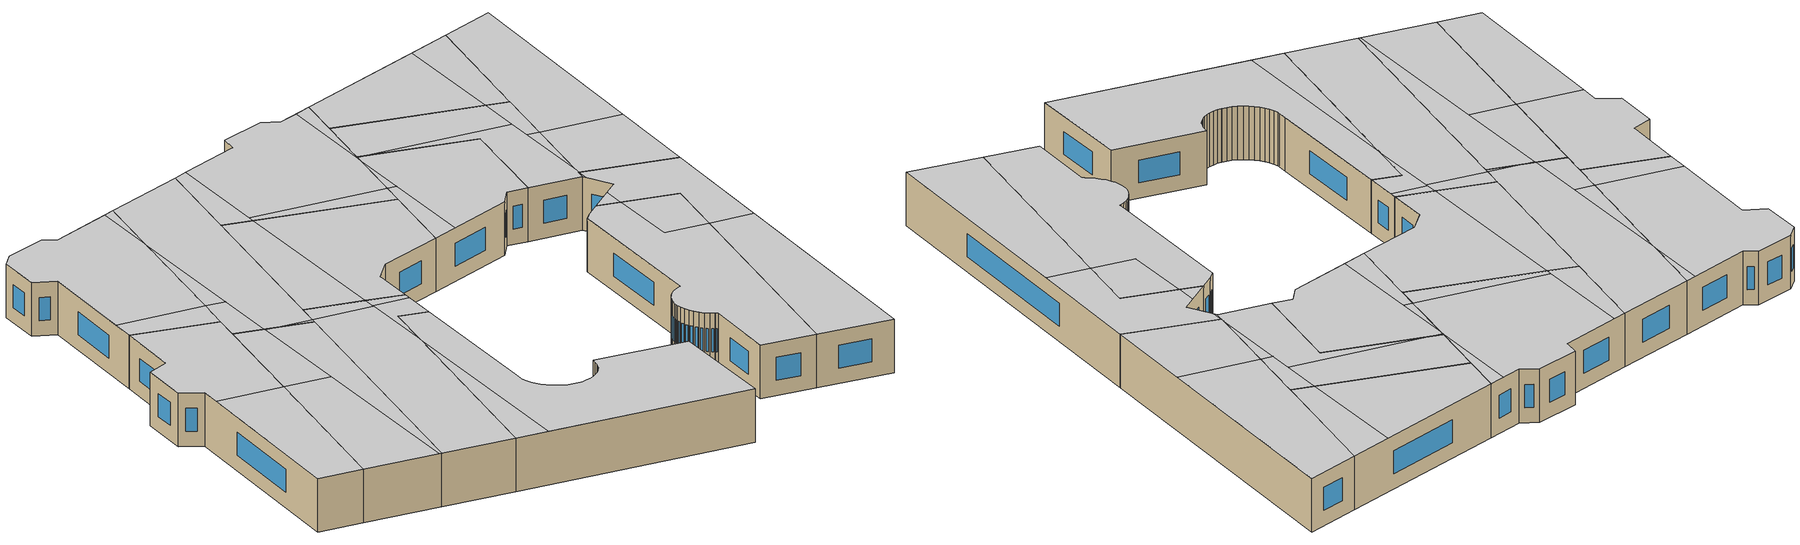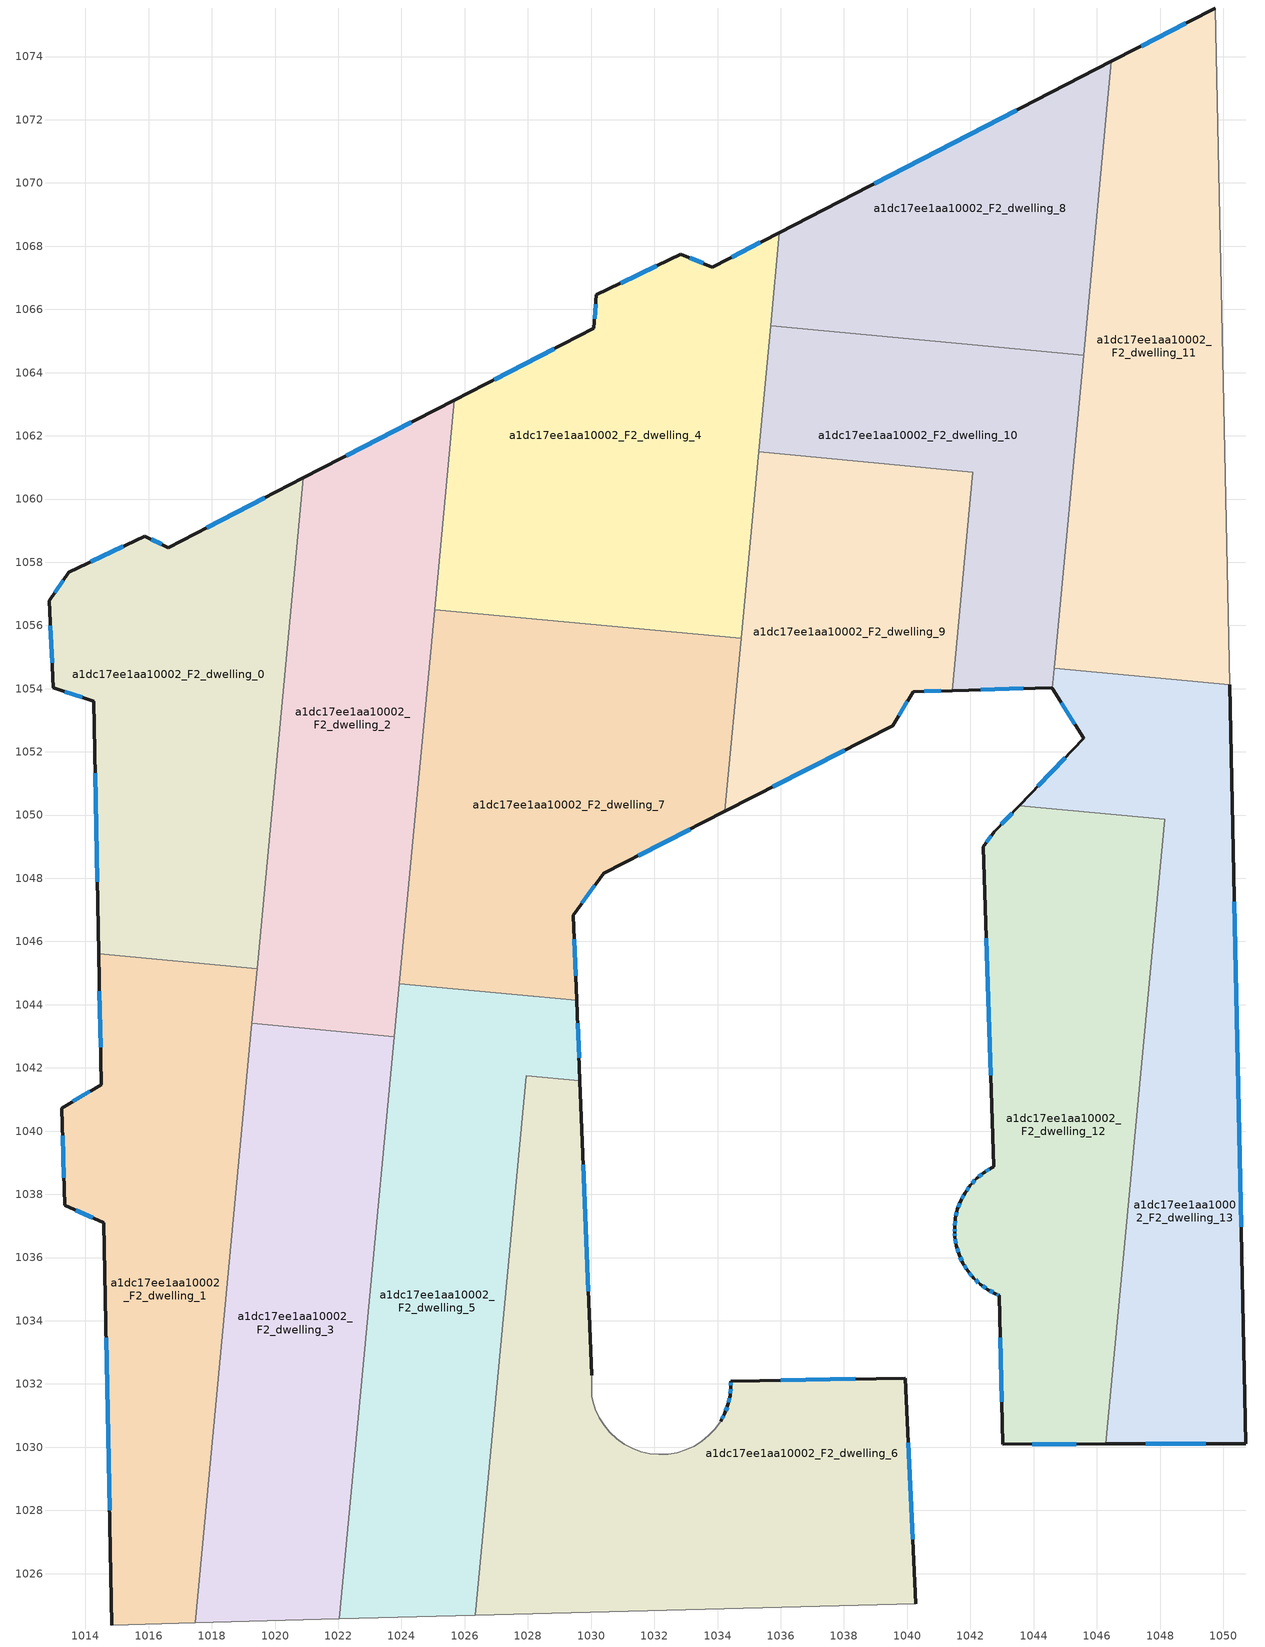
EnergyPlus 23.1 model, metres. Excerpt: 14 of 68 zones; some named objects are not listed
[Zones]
a1dc17ee1aa10002_F2_dwelling_0
 floor to a1dc17ee1aa10002_F1_dwelling_0 (EU_floor_Construction): 1020.89,1060.67 1019.43,1045.14 1014.42,1045.61 1014.27,1053.6 1012.98,1054.03 1012.85,1056.79 1013.48,1057.68 1015.88,1058.83 1016.62,1058.46 z6
 wall outside (EU_wall_Construction): 1020.89,1060.67 1016.62,1058.46 1015.88,1058.83 1013.48,1057.68 1012.85,1056.79 1012.98,1054.03 1014.27,1053.6 1014.42,1045.61 z6:9
 wall to a1dc17ee1aa10002_F2_dwelling_1 (EU_wall_Construction): 1014.42,1045.61 1019.43,1045.14 z6:9
 wall to a1dc17ee1aa10002_F2_dwelling_2 (EU_wall_Construction): 1019.43,1045.14 1020.89,1060.67 z6:9
 window (EU_Window_Construction): 1012.89,1056 1012.94,1054.81 / 1013.3,1057.43 1013.03,1057.04 / 1015.19,1058.5 1014.16,1058.01 / 1016.41,1058.57 1016.09,1058.72 / 1019.67,1060.04 1017.84,1059.09 / 1014.31,1051.32 1014.38,1047.89 / 1013.35,1053.9 1013.9,1053.72 z6.86:8.14
 ceiling to a1dc17ee1aa10002_F3_dwelling_0 (EU_floor_Construction): 1019.64,1047.34 1020.45,1056 1020.26,1060.34 1016.62,1058.46 1015.88,1058.83 1013.48,1057.68 1012.85,1056.79 1012.98,1054.03 1014.27,1053.6 1014.39,1047.1 z9
 ceiling to a1dc17ee1aa10002_F3_dwelling_3 (EU_floor_Construction): 1020.45,1056 1020.89,1060.67 1020.26,1060.34 z9
 ceiling to a1dc17ee1aa10002_F3_dwelling_1 (EU_floor_Construction): 1019.43,1045.14 1019.64,1047.34 1014.39,1047.1 1014.42,1045.61 z9
a1dc17ee1aa10002_F2_dwelling_1
 floor to a1dc17ee1aa10002_F1_dwelling_1 (EU_floor_Construction): 1019.43,1045.14 1017.48,1024.44 1014.84,1024.37 1014.59,1037.11 1013.34,1037.65 1013.25,1040.73 1014.5,1041.46 1014.42,1045.61 z6
 wall outside (EU_wall_Construction): 1014.42,1045.61 1014.5,1041.46 1013.25,1040.73 1013.34,1037.65 1014.59,1037.11 1014.84,1024.37 z6:9
 wall adiabatic (EU_wall_Construction): 1014.84,1024.37 1017.48,1024.44 z6:9
 wall to a1dc17ee1aa10002_F2_dwelling_3 (EU_wall_Construction): 1017.48,1024.44 1019.27,1043.41 z6:9
 wall to a1dc17ee1aa10002_F2_dwelling_2 (EU_wall_Construction): 1019.27,1043.41 1019.43,1045.14 z6:9
 window (EU_Window_Construction): 1014.14,1041.25 1013.61,1040.94 / 1014.44,1044.43 1014.48,1042.65 / 1014.66,1033.47 1014.76,1028.01 / 1013.7,1037.49 1014.23,1037.26 / 1013.27,1039.85 1013.32,1038.53 z6.86:8.14
 ceiling to a1dc17ee1aa10002_F3_dwelling_1 (EU_floor_Construction): 1018.57,1035.98 1019.43,1045.14 1014.42,1045.61 1014.5,1041.46 1013.25,1040.73 1013.34,1037.65 1014.59,1037.11 1014.61,1035.8 z9
 ceiling to a1dc17ee1aa10002_F3_dwelling_2 (EU_floor_Construction): 1017.48,1024.44 1018.57,1035.98 1014.61,1035.8 1014.84,1024.37 z9
a1dc17ee1aa10002_F2_dwelling_10
 floor to a1dc17ee1aa10002_F1_dwelling_10 (EU_floor_Construction): 1045.59,1064.55 1044.59,1054.01 1044.58,1054.03 1041.42,1053.94 1042.07,1060.85 1035.3,1061.49 1035.68,1065.48 z6
 wall outside (EU_wall_Construction): 1041.42,1053.94 1044.58,1054.03 1044.59,1054.01 z6:9
 wall to a1dc17ee1aa10002_F2_dwelling_8 (EU_wall_Construction): 1045.59,1064.55 1035.68,1065.48 z6:9
 wall to a1dc17ee1aa10002_F2_dwelling_9 (EU_wall_Construction): 1035.3,1061.49 1042.07,1060.85 1041.42,1053.94 z6:9
 wall to a1dc17ee1aa10002_F2_dwelling_4 (EU_wall_Construction): 1035.68,1065.48 1035.3,1061.49 z6:9
 wall to a1dc17ee1aa10002_F2_dwelling_11 (EU_wall_Construction): 1044.65,1054.64 1045.59,1064.55 z6:9
 wall to a1dc17ee1aa10002_F2_dwelling_13 (EU_wall_Construction): 1044.59,1054.01 1044.65,1054.64 z6:9
 window (EU_Window_Construction): 1042.32,1053.97 1043.68,1054.01 z6.86:8.14
 ceiling to a1dc17ee1aa10002_F3_dwelling_8 (EU_floor_Construction): 1044.36,1061.83 1044.23,1064.68 1035.68,1065.48 1035.3,1061.49 1035.86,1061.44 z9
 ceiling to a1dc17ee1aa10002_F3_dwelling_9 (EU_floor_Construction): 1044.59,1054.01 1044.68,1054.91 1044.36,1061.83 1035.86,1061.44 1042.07,1060.85 1041.42,1053.94 1044.58,1054.03 z9
 ceiling to a1dc17ee1aa10002_F3_dwelling_11 (EU_floor_Construction): 1044.68,1054.91 1045.18,1060.26 1044.43,1060.23 z9
 ceiling to a1dc17ee1aa10002_F3_dwelling_10 (EU_floor_Construction): 1045.18,1060.26 1045.59,1064.55 1044.23,1064.68 1044.43,1060.23 z9
a1dc17ee1aa10002_F2_dwelling_11
 floor to a1dc17ee1aa10002_F1_dwelling_11 (EU_floor_Construction): 1049.74,1075.54 1050.2,1054.12 1044.65,1054.64 1046.46,1073.84 z6
 wall outside (EU_wall_Construction): 1049.74,1075.54 1046.46,1073.84 z6:9
 wall adiabatic (EU_wall_Construction): 1050.2,1054.12 1049.74,1075.54 z6:9
 wall to a1dc17ee1aa10002_F2_dwelling_13 (EU_wall_Construction): 1044.65,1054.64 1050.2,1054.12 z6:9
 wall to a1dc17ee1aa10002_F2_dwelling_8 (EU_wall_Construction): 1046.46,1073.84 1045.59,1064.55 z6:9
 window (EU_Window_Construction): 1048.81,1075.05 1047.4,1074.33 z6.86:8.14
 ceiling to a1dc17ee1aa10002_F3_dwelling_10 (EU_floor_Construction): 1050.07,1060.48 1049.74,1075.54 1046.46,1073.84 1045.18,1060.26 z9
 ceiling to a1dc17ee1aa10002_F3_dwelling_11 (EU_floor_Construction): 1050.2,1054.12 1050.07,1060.48 1045.18,1060.26 1044.68,1054.91 1044.69,1054.64 z9
a1dc17ee1aa10002_F2_dwelling_12
 floor to a1dc17ee1aa10002_F1_dwelling_12 (EU_floor_Construction): 1048.14,1049.86 1046.28,1030.1 1043.03,1030.1 1042.92,1034.8 1042.81,1034.85 1042.79,1034.86 1042.55,1034.98 1042.32,1035.15 1042.1,1035.35 1041.92,1035.58 1041.76,1035.82 1041.64,1036.09 1041.56,1036.37 1041.51,1036.66 1041.5,1036.78 1041.5,1036.95 1041.53,1037.24 1041.59,1037.52 1041.69,1037.79 1041.83,1038.05 1042,1038.29 1042.2,1038.5 1042.42,1038.69 1042.67,1038.84 1042.74,1038.88 1042.4,1049 1042.76,1049.48 1043.54,1050.3 z6
 wall outside (EU_wall_Construction): 1043.54,1050.3 1042.76,1049.48 1042.4,1049 1042.74,1038.88 1042.67,1038.84 1042.42,1038.69 1042.2,1038.5 1042,1038.29 1041.83,1038.05 1041.69,1037.79 1041.59,1037.52 1041.53,1037.24 1041.5,1036.95 1041.5,1036.78 1041.51,1036.66 1041.56,1036.37 1041.64,1036.09 1041.76,1035.82 1041.92,1035.58 1042.1,1035.35 1042.32,1035.15 1042.55,1034.98 1042.79,1034.86 1042.81,1034.85 1042.92,1034.8 1043.03,1030.1 1046.28,1030.1 z6:9
 wall to a1dc17ee1aa10002_F2_dwelling_13 (EU_wall_Construction): 1046.28,1030.1 1048.14,1049.86 1043.54,1050.3 z6:9
 window (EU_Window_Construction): 1041.52,1036.57 1041.54,1036.45 / 1041.5,1036.75 1041.51,1036.69 / 1041.5,1036.9 1041.5,1036.83 / 1041.52,1037.15 1041.51,1037.03 / 1041.57,1037.44 1041.54,1037.32 / 1041.66,1037.72 1041.62,1037.6 / 1041.79,1037.98 1041.73,1037.87 / 1041.95,1038.22 1041.88,1038.12 / 1042.14,1038.44 1042.06,1038.35 / 1042.36,1038.64 1042.26,1038.56 / 1042.6,1038.8 1042.49,1038.73 / 1042.5,1046.11 1042.64,1041.77 / 1042.66,1049.34 1042.5,1049.13 / 1043.32,1050.06 1042.98,1049.71 / 1043.96,1030.1 1045.35,1030.1 / 1042.95,1033.46 1043,1031.44 / 1042.84,1034.83 1042.89,1034.81 / 1042.62,1034.95 1042.72,1034.89 / 1042.38,1035.1 1042.49,1035.03 / 1042.16,1035.29 1042.26,1035.21 / 1041.97,1035.51 1042.05,1035.42 / 1041.81,1035.75 1041.87,1035.65 / 1041.68,1036.01 1041.73,1035.9 / 1041.58,1036.29 1041.62,1036.17 z6.86:8.14
 ceiling to a1dc17ee1aa10002_F3_dwelling_12 (EU_floor_Construction): 1046.28,1030.1 1047.75,1045.67 1045.1,1045.55 1044.89,1050.17 1043.54,1050.3 1042.76,1049.48 1042.4,1049 1042.74,1038.88 1042.67,1038.84 1042.42,1038.69 1042.2,1038.5 1042,1038.29 1041.83,1038.05 1041.69,1037.79 1041.59,1037.52 1041.53,1037.24 1041.5,1036.95 1041.5,1036.78 1041.51,1036.66 1041.56,1036.37 1041.64,1036.09 1041.76,1035.82 1041.92,1035.58 1042.1,1035.35 1042.32,1035.15 1042.55,1034.98 1042.81,1034.85 1042.92,1034.8 1043.03,1030.1 z9
 ceiling to a1dc17ee1aa10002_F3_dwelling_11 (EU_floor_Construction): 1047.75,1045.67 1048.14,1049.86 1044.89,1050.17 1045.1,1045.55 z9
a1dc17ee1aa10002_F2_dwelling_13
 floor to a1dc17ee1aa10002_F1_dwelling_13 (EU_floor_Construction): 1050.2,1054.12 1050.72,1030.11 1046.28,1030.1 1048.14,1049.86 1043.54,1050.3 1045.58,1052.43 1044.59,1054.01 1044.65,1054.64 z6
 wall outside (EU_wall_Construction): 1044.59,1054.01 1045.58,1052.43 1043.54,1050.3 / 1046.28,1030.1 1050.72,1030.11 1050.2,1054.12 z6:9
 window (EU_Window_Construction): 1045,1051.82 1044.13,1050.9 / 1044.88,1053.56 1045.3,1052.88 / 1050.57,1036.97 1050.35,1047.26 / 1047.55,1030.1 1049.45,1030.11 z6.86:8.14
 ceiling to a1dc17ee1aa10002_F3_dwelling_11 (EU_floor_Construction): 1050.38,1045.79 1050.2,1054.12 1044.69,1054.64 1044.73,1053.8 1045.58,1052.43 1044.83,1051.64 1044.89,1050.17 1048.14,1049.86 1047.75,1045.67 z9
 ceiling to a1dc17ee1aa10002_F3_dwelling_12 (EU_floor_Construction): 1050.72,1030.11 1050.38,1045.79 1047.75,1045.67 1046.28,1030.1 z9; 1044.89,1050.17 1044.83,1051.64 1043.54,1050.3 z9
 ceiling to a1dc17ee1aa10002_F3_dwelling_9 (EU_floor_Construction): 1044.72,1053.81 1044.69,1054.64 1044.65,1054.64 1044.59,1054.01 z9
a1dc17ee1aa10002_F2_dwelling_2
 floor to a1dc17ee1aa10002_F1_dwelling_2 (EU_floor_Construction): 1025.67,1063.13 1023.77,1042.99 1019.27,1043.41 1020.89,1060.67 z6
 wall outside (EU_wall_Construction): 1025.67,1063.13 1020.89,1060.67 z6:9
 wall to a1dc17ee1aa10002_F2_dwelling_3 (EU_wall_Construction): 1019.27,1043.41 1023.77,1042.99 z6:9
 wall to a1dc17ee1aa10002_F2_dwelling_7 (EU_wall_Construction): 1023.93,1044.67 1025.05,1056.5 z6:9
 wall to a1dc17ee1aa10002_F2_dwelling_4 (EU_wall_Construction): 1025.05,1056.5 1025.67,1063.13 z6:9
 wall to a1dc17ee1aa10002_F2_dwelling_5 (EU_wall_Construction): 1023.77,1042.99 1023.93,1044.67 z6:9
 window (EU_Window_Construction): 1024.31,1062.43 1022.26,1061.37 z6.86:8.14
 ceiling to a1dc17ee1aa10002_F3_dwelling_3 (EU_floor_Construction): 1023.8,1043.27 1025.67,1063.13 1020.89,1060.67 1020.45,1056 1021.04,1043.25 1021.73,1043.18 z9
 ceiling to a1dc17ee1aa10002_F3_dwelling_0 (EU_floor_Construction): 1020.85,1047.39 1020.45,1056 1019.64,1047.34 z9
 ceiling to a1dc17ee1aa10002_F3_dwelling_4 (EU_floor_Construction): 1023.77,1042.99 1023.8,1043.27 1021.73,1043.18 z9
 ceiling to a1dc17ee1aa10002_F3_dwelling_1 (EU_floor_Construction): 1021.04,1043.25 1020.85,1047.39 1019.64,1047.34 1019.27,1043.41 z9
a1dc17ee1aa10002_F2_dwelling_3
 floor to a1dc17ee1aa10002_F1_dwelling_3 (EU_floor_Construction): 1023.77,1042.99 1022.04,1024.56 1017.48,1024.44 1019.27,1043.41 z6
 wall adiabatic (EU_wall_Construction): 1017.48,1024.44 1022.04,1024.56 z6:9
 wall to a1dc17ee1aa10002_F2_dwelling_5 (EU_wall_Construction): 1022.04,1024.56 1023.77,1042.99 z6:9
 ceiling adiabatic (EU_roof_Construction): 1021.89,1024.56 1021.36,1036.1 1018.57,1035.98 1017.48,1024.44 z9
 ceiling to a1dc17ee1aa10002_F3_dwelling_1 (EU_floor_Construction): 1021.36,1036.1 1021.04,1043.25 1019.27,1043.41 1018.57,1035.98 z9
 ceiling to a1dc17ee1aa10002_F3_dwelling_4 (EU_floor_Construction): 1022.04,1024.56 1023.77,1042.99 1021.73,1043.18 1021.04,1043.15 1021.89,1024.56 z9
 ceiling to a1dc17ee1aa10002_F3_dwelling_3 (EU_floor_Construction): 1021.73,1043.18 1021.04,1043.25 1021.04,1043.15 z9
a1dc17ee1aa10002_F2_dwelling_4
 floor to a1dc17ee1aa10002_F1_dwelling_4 (EU_floor_Construction): 1035.96,1068.43 1034.75,1055.59 1025.05,1056.5 1025.67,1063.13 1030.09,1065.41 1030.17,1066.47 1032.84,1067.74 1033.84,1067.34 z6
 wall outside (EU_wall_Construction): 1035.96,1068.43 1033.84,1067.34 1032.84,1067.74 1030.17,1066.47 1030.09,1065.41 1025.67,1063.13 z6:9
 wall to a1dc17ee1aa10002_F2_dwelling_7 (EU_wall_Construction): 1025.05,1056.5 1034.75,1055.59 z6:9
 wall to a1dc17ee1aa10002_F2_dwelling_8 (EU_wall_Construction): 1035.68,1065.48 1035.96,1068.43 z6:9
 wall to a1dc17ee1aa10002_F2_dwelling_9 (EU_wall_Construction): 1034.75,1055.59 1035.3,1061.49 z6:9
 window (EU_Window_Construction): 1030.15,1066.16 1030.11,1065.71 / 1032.08,1067.38 1030.93,1066.83 / 1033.55,1067.45 1033.13,1067.63 / 1035.35,1068.12 1034.44,1067.65 / 1028.83,1064.75 1026.94,1063.78 z6.86:8.14
 ceiling to a1dc17ee1aa10002_F3_dwelling_5 (EU_floor_Construction): 1034.89,1057.12 1035.28,1061.2 1034.97,1067.92 1033.84,1067.34 1032.84,1067.74 1030.17,1066.47 1030.09,1065.41 1026.49,1063.55 1026.8,1056.75 z9
 ceiling to a1dc17ee1aa10002_F3_dwelling_6 (EU_floor_Construction): 1034.75,1055.59 1034.89,1057.12 1026.8,1056.75 1026.82,1056.33 z9
 ceiling to a1dc17ee1aa10002_F3_dwelling_8 (EU_floor_Construction): 1035.3,1061.41 1035.96,1068.43 1034.97,1067.92 1035.27,1061.41 z9
 ceiling to a1dc17ee1aa10002_F3_dwelling_3 (EU_floor_Construction): 1026.82,1056.33 1026.49,1063.55 1025.67,1063.13 1025.05,1056.5 z9
a1dc17ee1aa10002_F2_dwelling_5
 floor to a1dc17ee1aa10002_F1_dwelling_5 (EU_floor_Construction): 1029.54,1044.14 1029.65,1041.59 1027.94,1041.75 1026.33,1024.68 1022.04,1024.56 1023.93,1044.67 z6
 wall outside (EU_wall_Construction): 1029.65,1041.59 1029.54,1044.14 z6:9
 wall to a1dc17ee1aa10002_F2_dwelling_6 (EU_wall_Construction): 1026.33,1024.68 1027.94,1041.75 1029.65,1041.59 z6:9
 wall adiabatic (EU_wall_Construction): 1022.04,1024.56 1026.33,1024.68 z6:9
 wall to a1dc17ee1aa10002_F2_dwelling_7 (EU_wall_Construction): 1028.17,1044.27 1023.93,1044.67 / 1029.54,1044.14 1028.18,1044.27 z6:9
 window (EU_Window_Construction): 1029.62,1042.32 1029.57,1043.41 z6.86:8.14
 ceiling to a1dc17ee1aa10002_F3_dwelling_4 (EU_floor_Construction): 1026.33,1024.68 1027.63,1038.51 1027.41,1043.44 1023.8,1043.27 1022.04,1024.56 z9
 ceiling to a1dc17ee1aa10002_F3_dwelling_7 (EU_floor_Construction): 1027.63,1038.51 1027.94,1041.75 1029.65,1041.59 1029.56,1043.67 1027.4,1043.57 z9
 ceiling to a1dc17ee1aa10002_F3_dwelling_6 (EU_floor_Construction): 1029.56,1043.67 1029.54,1044.14 1027.37,1044.34 1027.4,1043.57 z9
 ceiling to a1dc17ee1aa10002_F3_dwelling_3 (EU_floor_Construction): 1027.41,1043.44 1027.4,1043.57 1027.37,1044.34 1023.93,1044.67 1023.8,1043.27 z9
a1dc17ee1aa10002_F2_dwelling_6
 floor to a1dc17ee1aa10002_F1_dwelling_6 (EU_floor_Construction): 1039.94,1032.19 1040.27,1025.05 1026.33,1024.68 1027.94,1041.75 1029.65,1041.59 1030.02,1032.27 1030.03,1031.61 1030.05,1031.48 1030.14,1031.2 1030.26,1030.94 1030.41,1030.69 1030.59,1030.47 1030.81,1030.27 1031.04,1030.1 1031.3,1029.96 1031.57,1029.86 1031.85,1029.8 1032.14,1029.77 1032.43,1029.78 1032.45,1029.78 1032.72,1029.83 1032.99,1029.91 1033.26,1030.03 1033.5,1030.19 1033.73,1030.37 1033.93,1030.58 1034.09,1030.82 1034.23,1031.08 1034.33,1031.35 1034.4,1031.63 1034.42,1031.92 1034.42,1032.08 z6
 wall outside (EU_wall_Construction): 1040.27,1025.05 1039.94,1032.19 1034.42,1032.08 1034.42,1031.92 1034.4,1031.63 1034.33,1031.35 1034.23,1031.08 1034.09,1030.82 / 1030.02,1032.27 1029.65,1041.59 z6:9
 wall adiabatic (EU_wall_Construction): 1034.09,1030.82 1033.93,1030.58 1033.73,1030.37 1033.5,1030.19 1033.26,1030.03 1032.99,1029.91 1032.72,1029.83 1032.45,1029.78 1032.43,1029.78 1032.14,1029.77 1031.85,1029.8 1031.57,1029.86 1031.3,1029.96 1031.04,1030.1 1030.81,1030.27 1030.59,1030.47 1030.41,1030.69 1030.26,1030.94 1030.14,1031.2 1030.05,1031.48 1030.03,1031.61 1030.02,1032.27 / 1026.33,1024.68 1040.27,1025.05 z6:9
 window (EU_Window_Construction): 1034.19,1031 1034.13,1030.89 / 1034.3,1031.27 1034.26,1031.15 / 1034.38,1031.55 1034.35,1031.43 / 1034.42,1031.84 1034.4,1031.71 / 1034.42,1032.04 1034.42,1031.96 / 1038.36,1032.16 1036,1032.11 / 1040.17,1027.09 1040.03,1030.15 / 1029.91,1034.93 1029.75,1038.93 z6.86:8.14
 ceiling to a1dc17ee1aa10002_F3_dwelling_7 (EU_floor_Construction): 1040.27,1025.05 1039.94,1032.19 1034.42,1032.08 1034.42,1031.92 1034.4,1031.63 1034.33,1031.35 1034.23,1031.08 1034.09,1030.82 1033.93,1030.58 1033.73,1030.37 1033.5,1030.19 1033.26,1030.03 1032.99,1029.91 1032.72,1029.83 1032.45,1029.78 1032.43,1029.78 1032.14,1029.77 1031.85,1029.8 1031.57,1029.86 1031.3,1029.96 1031.04,1030.1 1030.81,1030.27 1030.59,1030.47 1030.41,1030.69 1030.26,1030.94 1030.14,1031.2 1030.05,1031.48 1030.03,1031.61 1030.02,1032.27 1029.65,1041.59 1027.94,1041.75 1027.63,1038.5 1028.26,1024.73 z9
 ceiling to a1dc17ee1aa10002_F3_dwelling_4 (EU_floor_Construction): 1028.26,1024.73 1027.63,1038.5 1026.33,1024.68 z9
a1dc17ee1aa10002_F2_dwelling_7
 floor to a1dc17ee1aa10002_F1_dwelling_7 (EU_floor_Construction): 1034.75,1055.59 1034.23,1050.12 1030.39,1048.15 1029.44,1046.84 1029.54,1044.14 1023.93,1044.67 1025.05,1056.5 z6
 wall outside (EU_wall_Construction): 1029.54,1044.14 1029.44,1046.84 1030.39,1048.15 1034.23,1050.12 z6:9
 wall to a1dc17ee1aa10002_F2_dwelling_9 (EU_wall_Construction): 1034.23,1050.12 1034.75,1055.59 z6:9
 window (EU_Window_Construction): 1031.49,1048.71 1033.13,1049.55 / 1029.71,1047.21 1030.12,1047.78 / 1029.51,1044.91 1029.47,1046.07 z6.86:8.14
 ceiling to a1dc17ee1aa10002_F3_dwelling_6 (EU_floor_Construction): 1029.54,1044.14 1029.44,1046.84 1030.39,1048.15 1034.23,1050.12 1034.75,1055.59 1026.82,1056.33 1027.37,1044.34 z9
 ceiling to a1dc17ee1aa10002_F3_dwelling_3 (EU_floor_Construction): 1027.37,1044.34 1026.82,1056.33 1025.05,1056.5 1023.93,1044.67 z9
a1dc17ee1aa10002_F2_dwelling_8
 floor to a1dc17ee1aa10002_F1_dwelling_8 (EU_floor_Construction): 1046.46,1073.84 1045.59,1064.55 1035.68,1065.48 1035.96,1068.43 z6
 wall outside (EU_wall_Construction): 1046.46,1073.84 1035.96,1068.43 z6:9
 window (EU_Window_Construction): 1043.46,1072.3 1038.96,1069.98 z6.86:8.14
 ceiling to a1dc17ee1aa10002_F3_dwelling_8 (EU_floor_Construction): 1044.23,1064.68 1043.87,1072.51 1035.96,1068.43 1035.68,1065.48 z9
 ceiling to a1dc17ee1aa10002_F3_dwelling_10 (EU_floor_Construction): 1045.59,1064.55 1046.46,1073.84 1043.87,1072.51 1044.23,1064.68 z9
a1dc17ee1aa10002_F2_dwelling_9
 floor to a1dc17ee1aa10002_F1_dwelling_9 (EU_floor_Construction): 1042.07,1060.85 1041.42,1053.94 1040.19,1053.91 1039.55,1052.83 1034.23,1050.12 1035.3,1061.49 z6
 wall outside (EU_wall_Construction): 1034.23,1050.12 1039.55,1052.83 1040.19,1053.91 1041.42,1053.94 z6:9
 window (EU_Window_Construction): 1039.73,1053.14 1040.01,1053.6 / 1035.75,1050.89 1038.03,1052.06 / 1040.54,1053.92 1041.07,1053.93 z6.86:8.14
 ceiling to a1dc17ee1aa10002_F3_dwelling_9 (EU_floor_Construction): 1041.42,1053.94 1042.07,1060.85 1035.86,1061.44 1035.3,1061.41 1035.28,1061.2 1035.75,1050.89 1039.55,1052.83 1040.19,1053.91 z9
 ceiling to a1dc17ee1aa10002_F3_dwelling_5 (EU_floor_Construction): 1035.46,1057.15 1035.28,1061.2 1034.89,1057.12 z9
 ceiling to a1dc17ee1aa10002_F3_dwelling_6 (EU_floor_Construction): 1035.75,1050.89 1035.46,1057.15 1034.89,1057.12 1034.23,1050.12 z9
 ceiling to a1dc17ee1aa10002_F3_dwelling_8 (EU_floor_Construction): 1035.86,1061.44 1035.3,1061.49 1035.3,1061.41 z9
[Building]
EU S2 Campaign: North Axis=0; Terrain=City; Solar Distribution=FullExterior
[Site:Location]
Helsinki-Vantaa.AP: Latitude=60.317; Longitude=24.963; Time Zone=2; Elevation=54.6
[SizingPeriod:WeatherFileDays]
AnnualSizingPeriod: Begin Month=1; Begin Day of Month=1; End Month=12; End Day of Month=31; Day of Week for Start Day=Monday; Use Weather File Daylight Saving Period=No; Use Weather File Rain and Snow Indicators=No
[MATERIAL]
EU_InternalMass_Material: Roughness=MediumRough; Thickness=0.1; Conductivity=1; Density=1800; Specific Heat=900; Thermal Absorptance=0.9; Solar Absorptance=0.7; Visible Absorptance=0.7
[MATERIAL:NOMASS] Roughness=MediumRough; Thermal Absorptance=0.9; Solar Absorptance=0.7; Visible Absorptance=0.7
Name | Thermal Resistance
EU_wall_NoMass | 1.10183
EU_roof_NoMass; EU_floor_NoMass | 1.70606
[WINDOWMATERIAL:SIMPLEGLAZINGSYSTEM]
EU_Window_SimpleGlazing: UFactor=3.11035; Solar Heat Gain Coefficient=0.8; Visible Transmittance=0.8
[CONSTRUCTION]
EU_wall_Construction: EU_wall_NoMass
EU_roof_Construction: EU_roof_NoMass
EU_floor_Construction: EU_floor_NoMass
EU_Window_Construction: EU_Window_SimpleGlazing
EU_InternalMass_Construction: EU_InternalMass_Material
[ZONE] Type=1; Multiplier=1; Ceiling Height=autocalculate; Floor Area=autocalculate; Part of Total Floor Area=Yes
Name | Volume
a1dc17ee1aa10002_F2_dwelling_0 | 255.057
a1dc17ee1aa10002_F2_dwelling_1 | 255.053
a1dc17ee1aa10002_F2_dwelling_10 | 183.495
a1dc17ee1aa10002_F2_dwelling_11 | 267.973
a1dc17ee1aa10002_F2_dwelling_12 | 280.835
a1dc17ee1aa10002_F2_dwelling_13 | 267.971
a1dc17ee1aa10002_F2_dwelling_2 | 255.067
a1dc17ee1aa10002_F2_dwelling_3 | 255.061
a1dc17ee1aa10002_F2_dwelling_4 | 294.994
a1dc17ee1aa10002_F2_dwelling_5 | 266.713
a1dc17ee1aa10002_F2_dwelling_6 | 334.995
a1dc17ee1aa10002_F2_dwelling_7 | 283.334
a1dc17ee1aa10002_F2_dwelling_8 | 183.505
a1dc17ee1aa10002_F2_dwelling_9 | 186.624
[INTERNALMASS] Construction=EU_InternalMass_Construction
Name | Zone or ZoneList | Surface Area
a1dc17ee1aa10002_F2_dwelling_0_EU_InternalMass | a1dc17ee1aa10002_F2_dwelling_0 | 85.0171
a1dc17ee1aa10002_F2_dwelling_1_EU_InternalMass | a1dc17ee1aa10002_F2_dwelling_1 | 85.0169
a1dc17ee1aa10002_F2_dwelling_2_EU_InternalMass | a1dc17ee1aa10002_F2_dwelling_2 | 85.0236
a1dc17ee1aa10002_F2_dwelling_3_EU_InternalMass | a1dc17ee1aa10002_F2_dwelling_3 | 85.0199
a1dc17ee1aa10002_F2_dwelling_4_EU_InternalMass | a1dc17ee1aa10002_F2_dwelling_4 | 98.3319
a1dc17ee1aa10002_F2_dwelling_5_EU_InternalMass | a1dc17ee1aa10002_F2_dwelling_5 | 88.9036
a1dc17ee1aa10002_F2_dwelling_6_EU_InternalMass | a1dc17ee1aa10002_F2_dwelling_6 | 111.67
a1dc17ee1aa10002_F2_dwelling_7_EU_InternalMass | a1dc17ee1aa10002_F2_dwelling_7 | 94.4429
a1dc17ee1aa10002_F2_dwelling_8_EU_InternalMass | a1dc17ee1aa10002_F2_dwelling_8 | 61.1685
a1dc17ee1aa10002_F2_dwelling_9_EU_InternalMass | a1dc17ee1aa10002_F2_dwelling_9 | 62.2081
a1dc17ee1aa10002_F2_dwelling_10_EU_InternalMass | a1dc17ee1aa10002_F2_dwelling_10 | 61.1651
a1dc17ee1aa10002_F2_dwelling_11_EU_InternalMass | a1dc17ee1aa10002_F2_dwelling_11 | 89.329
a1dc17ee1aa10002_F2_dwelling_12_EU_InternalMass | a1dc17ee1aa10002_F2_dwelling_12 | 93.611
a1dc17ee1aa10002_F2_dwelling_13_EU_InternalMass | a1dc17ee1aa10002_F2_dwelling_13 | 89.3229
[OTHEREQUIPMENT] Fuel Type=Electricity; Design Level Calculation Method=Watts/Area; Power per Zone Floor Area=1; Fraction Latent=0; Fraction Radiant=0; Fraction Lost=0; Carbon Dioxide Generation Rate=0; EndUse Subcategory=EU_Step8_InternalGains
Name | Zone or ZoneList or Space or SpaceList | Schedule
EU_Step8_InternalGain_a1dc17ee1aa10002_F2_dwelling_0_f000 | a1dc17ee1aa10002_F2_dwelling_0 | EU_Step8_GainSchedule_a1dc17ee1aa10002_F2_dwelling_0_f000
EU_Step8_InternalGain_a1dc17ee1aa10002_F2_dwelling_1_f000 | a1dc17ee1aa10002_F2_dwelling_1 | EU_Step8_GainSchedule_a1dc17ee1aa10002_F2_dwelling_1_f000
EU_Step8_InternalGain_a1dc17ee1aa10002_F2_dwelling_2_f000 | a1dc17ee1aa10002_F2_dwelling_2 | EU_Step8_GainSchedule_a1dc17ee1aa10002_F2_dwelling_2_f000
EU_Step8_InternalGain_a1dc17ee1aa10002_F2_dwelling_3_f000 | a1dc17ee1aa10002_F2_dwelling_3 | EU_Step8_GainSchedule_a1dc17ee1aa10002_F2_dwelling_3_f000
EU_Step8_InternalGain_a1dc17ee1aa10002_F2_dwelling_4_f000 | a1dc17ee1aa10002_F2_dwelling_4 | EU_Step8_GainSchedule_a1dc17ee1aa10002_F2_dwelling_4_f000
EU_Step8_InternalGain_a1dc17ee1aa10002_F2_dwelling_5_f000 | a1dc17ee1aa10002_F2_dwelling_5 | EU_Step8_GainSchedule_a1dc17ee1aa10002_F2_dwelling_5_f000
EU_Step8_InternalGain_a1dc17ee1aa10002_F2_dwelling_6_f000 | a1dc17ee1aa10002_F2_dwelling_6 | EU_Step8_GainSchedule_a1dc17ee1aa10002_F2_dwelling_6_f000
EU_Step8_InternalGain_a1dc17ee1aa10002_F2_dwelling_7_f000 | a1dc17ee1aa10002_F2_dwelling_7 | EU_Step8_GainSchedule_a1dc17ee1aa10002_F2_dwelling_7_f000
EU_Step8_InternalGain_a1dc17ee1aa10002_F2_dwelling_8_f000 | a1dc17ee1aa10002_F2_dwelling_8 | EU_Step8_GainSchedule_a1dc17ee1aa10002_F2_dwelling_8_f000
EU_Step8_InternalGain_a1dc17ee1aa10002_F2_dwelling_9_f000 | a1dc17ee1aa10002_F2_dwelling_9 | EU_Step8_GainSchedule_a1dc17ee1aa10002_F2_dwelling_9_f000
EU_Step8_InternalGain_a1dc17ee1aa10002_F2_dwelling_10_f000 | a1dc17ee1aa10002_F2_dwelling_10 | EU_Step8_GainSchedule_a1dc17ee1aa10002_F2_dwelling_10_f000
EU_Step8_InternalGain_a1dc17ee1aa10002_F2_dwelling_11_f000 | a1dc17ee1aa10002_F2_dwelling_11 | EU_Step8_GainSchedule_a1dc17ee1aa10002_F2_dwelling_11_f000
EU_Step8_InternalGain_a1dc17ee1aa10002_F2_dwelling_12_f000 | a1dc17ee1aa10002_F2_dwelling_12 | EU_Step8_GainSchedule_a1dc17ee1aa10002_F2_dwelling_12_f000
EU_Step8_InternalGain_a1dc17ee1aa10002_F2_dwelling_13_f000 | a1dc17ee1aa10002_F2_dwelling_13 | EU_Step8_GainSchedule_a1dc17ee1aa10002_F2_dwelling_13_f000
[ZONEVENTILATION:DESIGNFLOWRATE] Schedule=EU_AlwaysOn; Design Flow Rate Calculation Method=AirChanges/Hour; Air Changes per Hour=0.756316; Ventilation Type=Natural; Fan Pressure Rise=0; Fan Total Efficiency=1; Constant Term Coefficient=1; Temperature Term Coefficient=0; Velocity Term Coefficient=0; Velocity Squared Term Coefficient=0; Minimum Indoor Temperature=-100; Maximum Indoor Temperature=100; Delta Temperature=-100; Minimum Outdoor Temperature=-100; Maximum Outdoor Temperature=100; Maximum Wind Speed=40
Name | Zone or ZoneList or Space or SpaceList
EU_ConstantAir_a1dc17ee1aa10002_F2_dwelling_0 | a1dc17ee1aa10002_F2_dwelling_0
EU_ConstantAir_a1dc17ee1aa10002_F2_dwelling_1 | a1dc17ee1aa10002_F2_dwelling_1
EU_ConstantAir_a1dc17ee1aa10002_F2_dwelling_2 | a1dc17ee1aa10002_F2_dwelling_2
EU_ConstantAir_a1dc17ee1aa10002_F2_dwelling_3 | a1dc17ee1aa10002_F2_dwelling_3
EU_ConstantAir_a1dc17ee1aa10002_F2_dwelling_4 | a1dc17ee1aa10002_F2_dwelling_4
EU_ConstantAir_a1dc17ee1aa10002_F2_dwelling_5 | a1dc17ee1aa10002_F2_dwelling_5
EU_ConstantAir_a1dc17ee1aa10002_F2_dwelling_6 | a1dc17ee1aa10002_F2_dwelling_6
EU_ConstantAir_a1dc17ee1aa10002_F2_dwelling_7 | a1dc17ee1aa10002_F2_dwelling_7
EU_ConstantAir_a1dc17ee1aa10002_F2_dwelling_8 | a1dc17ee1aa10002_F2_dwelling_8
EU_ConstantAir_a1dc17ee1aa10002_F2_dwelling_9 | a1dc17ee1aa10002_F2_dwelling_9
EU_ConstantAir_a1dc17ee1aa10002_F2_dwelling_10 | a1dc17ee1aa10002_F2_dwelling_10
EU_ConstantAir_a1dc17ee1aa10002_F2_dwelling_11 | a1dc17ee1aa10002_F2_dwelling_11
EU_ConstantAir_a1dc17ee1aa10002_F2_dwelling_12 | a1dc17ee1aa10002_F2_dwelling_12
EU_ConstantAir_a1dc17ee1aa10002_F2_dwelling_13 | a1dc17ee1aa10002_F2_dwelling_13
[HVACTEMPLATE:ZONE:IDEALLOADSAIRSYSTEM] System Availability Schedule=EU_AlwaysOn; Maximum Heating Supply Air Temperature=50; Minimum Cooling Supply Air Temperature=13; Maximum Heating Supply Air Humidity Ratio=0.0156; Minimum Cooling Supply Air Humidity Ratio=0.0077; Heating Limit=NoLimit; Cooling Limit=NoLimit; Heating Availability Schedule=EU_AlwaysOn; Cooling Availability Schedule=EU_CoolingOff; Dehumidification Control Type=ConstantSensibleHeatRatio; Cooling Sensible Heat Ratio=0.7; Dehumidification Setpoint=60; Humidification Control Type=None; Humidification Setpoint=30; Outdoor Air Method=None; Outdoor Air Flow Rate per Person=0.00944; Outdoor Air Flow Rate per Zone Floor Area=0; Outdoor Air Flow Rate per Zone=0; Demand Controlled Ventilation Type=None; Outdoor Air Economizer Type=NoEconomizer; Heat Recovery Type=None; Sensible Heat Recovery Effectiveness=0.7; Latent Heat Recovery Effectiveness=0.65
Name | Template Thermostat
a1dc17ee1aa10002_F2_dwelling_0 | EU_HeatOnly_a1dc17ee1aa10002_F2_dwelling_0
a1dc17ee1aa10002_F2_dwelling_1 | EU_HeatOnly_a1dc17ee1aa10002_F2_dwelling_1
a1dc17ee1aa10002_F2_dwelling_2 | EU_HeatOnly_a1dc17ee1aa10002_F2_dwelling_2
a1dc17ee1aa10002_F2_dwelling_3 | EU_HeatOnly_a1dc17ee1aa10002_F2_dwelling_3
a1dc17ee1aa10002_F2_dwelling_4 | EU_HeatOnly_a1dc17ee1aa10002_F2_dwelling_4
a1dc17ee1aa10002_F2_dwelling_5 | EU_HeatOnly_a1dc17ee1aa10002_F2_dwelling_5
a1dc17ee1aa10002_F2_dwelling_6 | EU_HeatOnly_a1dc17ee1aa10002_F2_dwelling_6
a1dc17ee1aa10002_F2_dwelling_7 | EU_HeatOnly_a1dc17ee1aa10002_F2_dwelling_7
a1dc17ee1aa10002_F2_dwelling_8 | EU_HeatOnly_a1dc17ee1aa10002_F2_dwelling_8
a1dc17ee1aa10002_F2_dwelling_9 | EU_HeatOnly_a1dc17ee1aa10002_F2_dwelling_9
a1dc17ee1aa10002_F2_dwelling_10 | EU_HeatOnly_a1dc17ee1aa10002_F2_dwelling_10
a1dc17ee1aa10002_F2_dwelling_11 | EU_HeatOnly_a1dc17ee1aa10002_F2_dwelling_11
a1dc17ee1aa10002_F2_dwelling_12 | EU_HeatOnly_a1dc17ee1aa10002_F2_dwelling_12
a1dc17ee1aa10002_F2_dwelling_13 | EU_HeatOnly_a1dc17ee1aa10002_F2_dwelling_13
[SIZING:ZONE] Zone Cooling Design Supply Air Temperature Input Method=SupplyAirTemperature; Zone Cooling Design Supply Air Temperature=13; Zone Heating Design Supply Air Temperature Input Method=SupplyAirTemperature; Zone Heating Design Supply Air Temperature=50; Zone Cooling Design Supply Air Humidity Ratio=0.008; Zone Heating Design Supply Air Humidity Ratio=0.008; Cooling Design Air Flow Method=DesignDay; Cooling Design Air Flow Rate=0; Cooling Minimum Air Flow per Zone Floor Area=0.000762; Cooling Minimum Air Flow=0; Cooling Minimum Air Flow Fraction=0.2; Heating Design Air Flow Method=DesignDay; Heating Design Air Flow Rate=0; Heating Maximum Air Flow per Zone Floor Area=0.002032; Heating Maximum Air Flow=0.141576; Heating Maximum Air Flow Fraction=0.3; Account for Dedicated Outdoor Air System=No; Dedicated Outdoor Air System Control Strategy=NeutralSupplyAir; Dedicated Outdoor Air Low Setpoint Temperature for Design=autosize; Dedicated Outdoor Air High Setpoint Temperature for Design=autosize; Zone Load Sizing Method=Sensible Load Only No Latent Load; Zone Latent Cooling Design Supply Air Humidity Ratio Input Method=HumidityRatioDifference; Zone Cooling Design Supply Air Humidity Ratio Difference=0.005; Zone Latent Heating Design Supply Air Humidity Ratio Input Method=HumidityRatioDifference; Zone Humidification Design Supply Air Humidity Ratio Difference=0.005
a1dc17ee1aa10002_F2_dwelling_0; a1dc17ee1aa10002_F2_dwelling_1; a1dc17ee1aa10002_F2_dwelling_2; a1dc17ee1aa10002_F2_dwelling_3; a1dc17ee1aa10002_F2_dwelling_4; a1dc17ee1aa10002_F2_dwelling_5; a1dc17ee1aa10002_F2_dwelling_6; a1dc17ee1aa10002_F2_dwelling_7; a1dc17ee1aa10002_F2_dwelling_8; a1dc17ee1aa10002_F2_dwelling_9; a1dc17ee1aa10002_F2_dwelling_10; a1dc17ee1aa10002_F2_dwelling_11; a1dc17ee1aa10002_F2_dwelling_12; a1dc17ee1aa10002_F2_dwelling_13
[SCHEDULE:CONSTANT]
Name | Hourly Value
EU_AlwaysOn | 1
EU_CoolingOff | 0
[SCHEDULE:FILE] Column Number=1; Rows to Skip at Top=0; Number of Hours of Data=8760; Column Separator=Comma; Interpolate to Timestep=No; Minutes per Item=60; Adjust Schedule for Daylight Savings=Yes
Name | File
EU_Step8_GainSchedule_a1dc17ee1aa10002_F2_dwelling_0_f000 | ../../schedules/a1dc17ee1aa10002/a1dc17ee1aa10002_F2_dwelling_0_f000_gain.csv
EU_Step8_GainSchedule_a1dc17ee1aa10002_F2_dwelling_1_f000 | ../../schedules/a1dc17ee1aa10002/a1dc17ee1aa10002_F2_dwelling_1_f000_gain.csv
EU_Step8_GainSchedule_a1dc17ee1aa10002_F2_dwelling_2_f000 | ../../schedules/a1dc17ee1aa10002/a1dc17ee1aa10002_F2_dwelling_2_f000_gain.csv
EU_Step8_GainSchedule_a1dc17ee1aa10002_F2_dwelling_3_f000 | ../../schedules/a1dc17ee1aa10002/a1dc17ee1aa10002_F2_dwelling_3_f000_gain.csv
EU_Step8_GainSchedule_a1dc17ee1aa10002_F2_dwelling_4_f000 | ../../schedules/a1dc17ee1aa10002/a1dc17ee1aa10002_F2_dwelling_4_f000_gain.csv
EU_Step8_GainSchedule_a1dc17ee1aa10002_F2_dwelling_5_f000 | ../../schedules/a1dc17ee1aa10002/a1dc17ee1aa10002_F2_dwelling_5_f000_gain.csv
EU_Step8_GainSchedule_a1dc17ee1aa10002_F2_dwelling_6_f000 | ../../schedules/a1dc17ee1aa10002/a1dc17ee1aa10002_F2_dwelling_6_f000_gain.csv
EU_Step8_GainSchedule_a1dc17ee1aa10002_F2_dwelling_7_f000 | ../../schedules/a1dc17ee1aa10002/a1dc17ee1aa10002_F2_dwelling_7_f000_gain.csv
EU_Step8_GainSchedule_a1dc17ee1aa10002_F2_dwelling_8_f000 | ../../schedules/a1dc17ee1aa10002/a1dc17ee1aa10002_F2_dwelling_8_f000_gain.csv
EU_Step8_GainSchedule_a1dc17ee1aa10002_F2_dwelling_9_f000 | ../../schedules/a1dc17ee1aa10002/a1dc17ee1aa10002_F2_dwelling_9_f000_gain.csv
EU_Step8_GainSchedule_a1dc17ee1aa10002_F2_dwelling_10_f000 | ../../schedules/a1dc17ee1aa10002/a1dc17ee1aa10002_F2_dwelling_10_f000_gain.csv
EU_Step8_GainSchedule_a1dc17ee1aa10002_F2_dwelling_11_f000 | ../../schedules/a1dc17ee1aa10002/a1dc17ee1aa10002_F2_dwelling_11_f000_gain.csv
EU_Step8_GainSchedule_a1dc17ee1aa10002_F2_dwelling_12_f000 | ../../schedules/a1dc17ee1aa10002/a1dc17ee1aa10002_F2_dwelling_12_f000_gain.csv
EU_Step8_GainSchedule_a1dc17ee1aa10002_F2_dwelling_13_f000 | ../../schedules/a1dc17ee1aa10002/a1dc17ee1aa10002_F2_dwelling_13_f000_gain.csv
